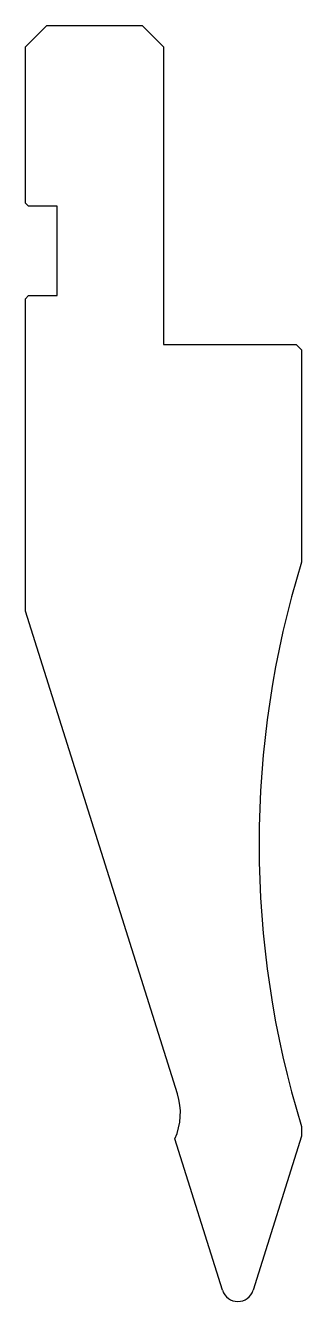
# Model space of a CAD drawing. Header units: metres. Extents: x -18 to 8, y -62 to 58.
import ezdxf

# ---------------------------------------------------------------- set-up
doc = ezdxf.new("R2010")
doc.units = ezdxf.units.M

msp = doc.modelspace()

# ---------------------------------------------------------------- linework, layer by layer
for p, q in [((-16.235319, 57.930475), (-18.235319, 55.930475)), ((-16.235319, 57.930475), (-7.235317, 57.930475)), ((-5.235317, 55.930475), (-7.235317, 57.930475)), ((-18.235319, 41.230468), (-18.235319, 55.930475)), ((-5.235317, 55.930475), (-5.235317, 27.930475)), ((-18.235319, 41.230468), (-17.935319, 40.930468)), ((-15.235323, 40.930468), (-17.935319, 40.930468)), ((-15.235323, 32.530468), (-15.235323, 40.930468)), ((-17.935319, 32.530468), (-18.235319, 32.230468)), ((-17.935319, 32.530468), (-15.235323, 32.530468)), ((-18.235319, 2.864161), (-18.235319, 32.230468)), ((-5.235317, 27.930475), (7.264684, 27.930475)), ((7.764684, 27.430475), (7.264684, 27.930475)), ((7.764684, 27.430475), (7.764684, 7.463475)), ((-3.921003, -42.536337), (-18.235319, 2.864161)), ((0.334099, -61.020572), (-4.158224, -46.772341)), ((7.764684, -46.52861), (3.19525, -61.020595)), ((7.764684, -45.602525), (7.764684, -46.52861))]:
    msp.add_line(p, q)
for centre, radius, start, end in [((93.764684, -19.069525), 90, 162.853789, 197.146211), ((-9.643319, -44.340525), 6, 336.089912, 17.499534), ((1.764679, -60.569525), 1.5, 197.499534, 342.499539)]:
    msp.add_arc(centre, radius, start, end)

doc.saveas('drawing.dxf')
